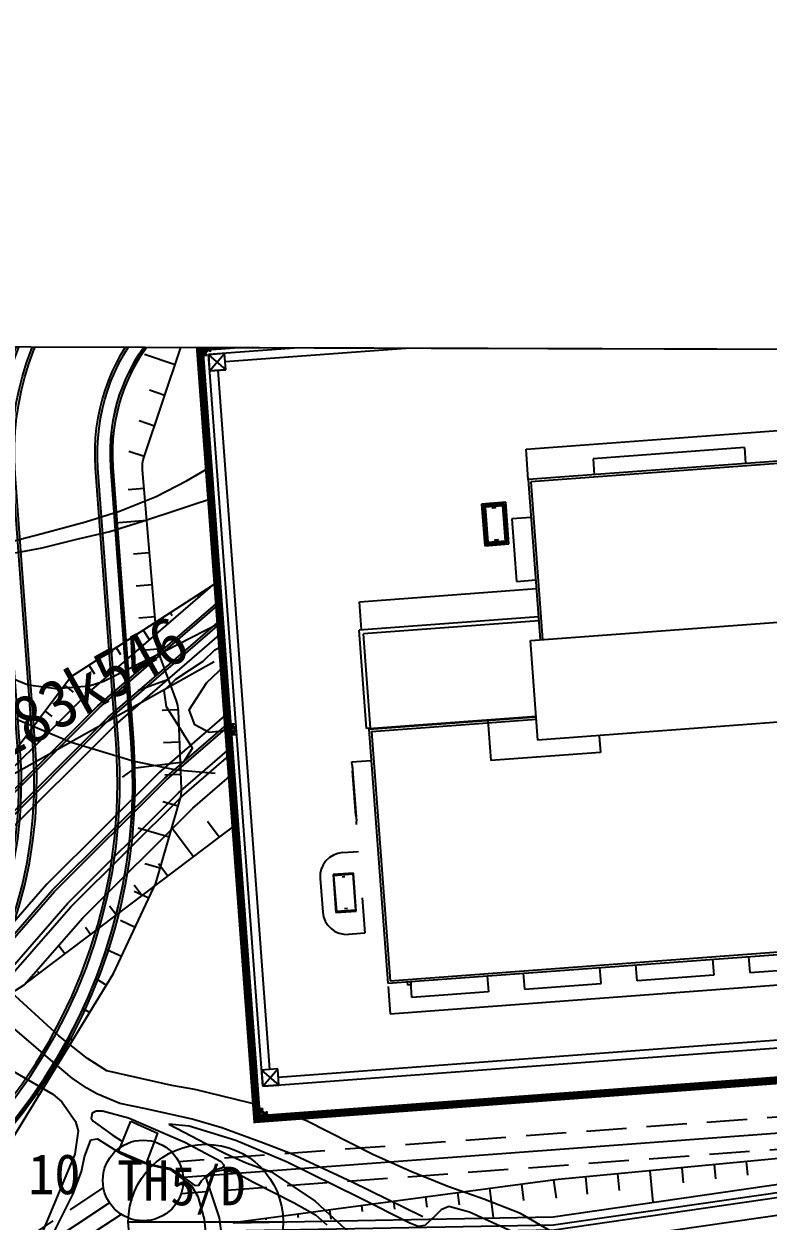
# Model space of a CAD drawing. Header units: millimetres. Extents: x 5990 to 6786, y 1103 to 1809.
# Drawn here: x 6393.6 to 6439.8, y 1502.8 to 1577 of the extents above; entities that cross this region are included whole.
import ezdxf
from ezdxf.enums import TextEntityAlignment as Align
from ezdxf.xclip import XClip

# ---------------------------------------------------------------- set-up
doc = ezdxf.new("R2010")
doc.units = ezdxf.units.MM
doc.header["$LTSCALE"] = 10
doc.header["$MEASUREMENT"] = 0
doc.header["$XCLIPFRAME"] = 2
doc.set_wipeout_variables(frame=1)
doc.linetypes.add('HIDDEN', pattern=[0.375, 0.25, -0.125])
doc.linetypes.add('PHANTOM', pattern=[2.5, 1.25, -0.25, 0.25, -0.25, 0.25, -0.25])
for name, color, linetype in [('TN-CABL', 4, 'Continuous'), ('TT-MANH', 4, 'Continuous'), ('TT-TEXT', 3, 'Continuous'), ('TZ-BASE', 253, 'Continuous'), ('TZ-CABL', 4, 'Continuous')]:
    doc.layers.add(name, color=color, linetype=linetype)
doc.layers.add('TX-PAPR', color=2, linetype='Continuous', plot=False)
doc.styles.add('GR', font='GulimChe.ttf')
doc.styles.add('PipeTools', font='GulimChe.ttf', dxfattribs={"height": 1250})
doc.styles.get("Standard").update_dxf_attribs({"font": 'GulimChe.ttf'})
doc.styles.add('SYMBTEXT', font='GulimChe.ttf')
doc.linetypes.add('ZIGZAG', pattern='A,0.0001,-0.2,[131,ltypeshp.shx,S=0.2,R=0,X=-0.2,Y=0],-0.4,[131,ltypeshp.shx,S=0.2,R=180,X=0.2,Y=0],-0.2', length=0.8001)

# ---------------------------------------------------------------- blocks, each defined once
blk = doc.blocks.new('JD-FJ67DH')
at = {"layer": 'TZ-BASE'}
for p, q in [((535.091, 73.854), (536.098, 72.947)), ((516.444, 72.411, -1225.596), (514.549, 73.051, -1225.596)), ((544.339, 72.904), (544.26, 73.078)), ((533.753, 72.367), (534.593, 71.611)), ((515.804, 70.516, -1225.596), (514.856, 70.836, -1225.596)), ((532.416, 70.88), (533.088, 70.275)), ((531.078, 69.393), (532.086, 68.486)), ((515.164, 68.621, -1225.596), (514.216, 68.941, -1225.596)), ((529.741, 67.906), (530.077, 67.604)), ((514.524, 66.727, -1225.596), (513.576, 67.047, -1225.596)), ((551.166, 63.418), (550.025, 67.195)), ((528.403, 66.419), (528.571, 66.268)), ((553.081, 63.997), (552.471, 66.014)), ((514.522, 64.754, -1225.596), (513.525, 64.67, -1225.596)), ((549.38, 62.531), (548.468, 64.231)), ((547.617, 61.586), (546.709, 63.281)), ((514.691, 62.762, -1225.596), (512.698, 62.593, -1225.596)), ((542.329, 58.751), (540.535, 62.098)), ((545.854, 60.641), (544.949, 62.331)), ((544.091, 59.696), (543.189, 61.38)), ((514.86, 60.769, -1225.596), (513.863, 60.684, -1225.596)), ((540.566, 57.807), (539.706, 59.411)), ((515.029, 58.776, -1225.596), (514.033, 58.691, -1225.596)), ((517.825, 58.135), (517.869, 58.067)), ((538.803, 56.862), (537.98, 58.398)), ((537.04, 55.917), (536.254, 57.385)), ((515.198, 56.783, -1225.596), (514.202, 56.699, -1225.596)), ((516.144, 57.052), (516.264, 56.866)), ((514.463, 55.968), (514.855, 55.359)), ((533.588, 53.912), (531.741, 56.38)), ((535.278, 54.972), (534.528, 56.372)), ((512.782, 54.885), (513.054, 54.462)), ((515.367, 54.79, -1225.596), (514.371, 54.706, -1225.596)), ((511.101, 53.801), (511.449, 53.26)), ((531.987, 52.714), (531.062, 53.949)), ((516.034, 52.909, -1225.596), (514.159, 52.215, -1225.596)), ((530.386, 51.515), (529.46, 52.752)), ((509.577, 52.548), (510.128, 52.131)), ((528.785, 50.317), (527.858, 51.554)), ((508.37, 50.954), (508.809, 50.621)), ((516.642, 51.016, -1225.596), (515.643, 50.976, -1225.596)), ((525.583, 47.919), (523.785, 50.321)), ((527.184, 49.118), (526.256, 50.357)), ((507.162, 49.359), (507.819, 48.862)), ((516.721, 49.017, -1225.596), (515.722, 48.977, -1225.596)), ((523.982, 46.721), (523.125, 47.866)), ((516.801, 47.019, -1225.596), (515.801, 46.979, -1225.596)), ((522.381, 45.522), (521.566, 46.611)), ((516.635, 45.05, -1225.596), (515.675, 45.328, -1225.596)), ((520.78, 44.324), (520.006, 45.356)), ((519.179, 43.125), (518.444, 44.099)), ((516.079, 43.129, -1225.596), (514.158, 43.686, -1225.596)), ((517.582, 41.921), (516.27, 43.66)), ((515.522, 41.208, -1225.596), (514.562, 41.486, -1225.596)), ((515.985, 40.716), (515.413, 41.476)), ((514.388, 39.512), (513.899, 40.161)), ((514.814, 39.344, -1225.596), (513.909, 39.77, -1225.596)), ((512.792, 38.308), (512.386, 38.846)), ((513.963, 37.534, -1225.596), (513.058, 37.96, -1225.596)), ((511.195, 37.103), (510.878, 37.524)), ((509.598, 35.899), (509.217, 36.405)), ((513.112, 35.724, -1225.596), (512.207, 36.15, -1225.596)), ((508.001, 34.695), (507.937, 34.78)), ((512.179, 33.958, -1225.596), (511.525, 34.359, -1225.596)), ((511.136, 32.252, -1225.596), (510.74, 32.494, -1225.596)), ((510.092, 30.546, -1225.596), (509.854, 30.692, -1225.596)), ((509.048, 28.84, -1225.596), (508.869, 28.95, -1225.596)), ((508.004, 27.134, -1225.596), (507.784, 27.269, -1225.596))]:
    blk.add_line(p, q, dxfattribs=at)
for points, elevation in [([(524.967, 57.695), (527.735, 59.776), (536.84, 64.738), (540.874, 66.736), (553.426, 72.104), (595.603, 88.358), (610.047, 93.545), (612.659, 94.365), (617.272, 95.304), (624.444, 96.502), (638.21, 98.385), (644.024, 99.02), (647.905, 99.179), (651.212, 99.205), (655.6, 99.258), (657.81, 99.34), (666.551, 99.907), (685.102, 101.401), (691.948, 101.843), (698.196, 101.945), (704.743, 101.796), (708.419, 101.564)], 59), ([(520.692, 55.682), (522.724, 57.401)], 58), ([(525.82, 37.883), (525.132, 38.647), (524.256, 40.459), (523.435, 43.411), (522.846, 46.427), (522.974, 48.431), (522.384, 49.247), (521.509, 49.759), (521.35, 51.773), (521.535, 52.783), (522.498, 54.551), (524.225, 57.006), (524.967, 57.695)], 59), ([(513.179, 46.843), (513.982, 47.438), (516.987, 47.794), (517.516, 48.654), (515.902, 51.221), (515.768, 52.216), (516.493, 52.92), (518.182, 54.037), (518.903, 54.75), (520.692, 55.682)], 58), ([(525.82, 37.883), (529.123, 35.557), (534.842, 31.965), (536.663, 31.182)], 59)]:
    blk.add_lwpolyline(points, dxfattribs=dict(at, elevation=elevation))
at = {"layer": 'TZ-BASE', "const_width": 0.18, "elevation": 60}
for points in [[(530.999, 59.728), (533.807, 61.817), (535.259, 63.148), (537.283, 64.43), (539.099, 65.313), (542.682, 66.748), (559.787, 73.769), (562.231, 74.762), (586.519, 84.028), (591.824, 85.928), (598.216, 87.87), (604.732, 89.595), (615.122, 91.879), (621.703, 93.203), (630.907, 94.691), (645.306, 96.705), (658.75, 98.365), (684.844, 101.112), (689.352, 101.478), (695.056, 101.643), (701.296, 101.607), (706.994, 101.341), (708.39, 101.217)], [(534.421, 41.368), (531.955, 43.199), (531.44, 44.067), (530.6, 47.011), (528.584, 50.515), (527.852, 52.398), (527.741, 53.414), (530.329, 58.971), (530.999, 59.728)]]:
    blk.add_lwpolyline(points, dxfattribs=at)
at = {"layer": 'TZ-BASE'}
for points in [[(540.747, 70.822), (545.467, 74.165), (554.786, 79.853), (563.553, 84.397), (573.589, 87.142), (583.751, 89.334), (583.751, 89.334), (604.281, 95.501), (624.571, 96.238), (644.574, 95.109), (649.323, 88.649)], [(527.048, 64.918), (543.762, 76.756), (553.263, 82.555), (562.418, 87.301), (572.853, 90.154), (582.977, 92.338), (583.089, 92.372)], [(527.066, 64.932), (541.803, 81.315), (561.864, 89.5), (583.206, 92.388)], [(542.518, 72.076), (555.035, 77.766), (564.576, 81.306), (574.345, 84.156), (584.293, 86.302), (594.368, 87.732), (604.495, 88.437), (608.867, 88.518), (614.595, 88.537), (624.595, 88.569), (634.595, 88.601), (644.595, 88.634), (654.595, 88.666), (664.595, 88.698), (674.595, 88.729), (684.595, 88.762), (694.595, 88.794), (704.595, 88.826), (707.352, 88.835)], [(624.62, 81.019), (624.62, 81.019), (604.891, 79.449), (586.782, 72.365), (568.738, 68.728), (550.869, 63.329), (550.869, 63.329), (534.314, 54.456), (519.201, 43.142), (507.195, 34.087)], [(503.539, 44.576), (503.663, 44.718), (510.973, 52.007), (518.789, 58.756)], [(503.539, 44.576), (509.979, 53.078), (518.789, 58.756)], [(465.528, 13.931), (479.922, 14.058), (499.966, 14.133), (507.847, 14.113), (514.141, 18.618), (539.908, 19.091), (559.775, 21.967), (565.585, 23.418), (579.168, 26.81), (580.093, 27.041), (611.534, 30.727)], [(465.533, 13.631), (479.923, 13.758), (499.967, 13.833), (507.943, 13.813), (514.239, 18.32), (539.931, 18.792), (559.833, 21.672), (565.657, 23.127), (579.24, 26.519), (580.147, 26.745), (611.568, 30.429)], [(611.697, 29.336), (580.345, 25.661), (579.507, 25.452), (565.924, 22.06), (560.045, 20.592), (540.016, 17.692), (514.602, 17.227), (509.826, 13.808), (520.019, 13.782), (520.306, 13.779), (540.069, 13.584), (549.526, 13.432), (550.126, 13.42), (551.66, 13.689), (560.157, 13.514), (580.213, 12.963), (599.828, 12.246)], [(551.841, 23.013), (551.92, 22.18)], [(545.868, 22.451), (546.053, 20.486)], [(547.859, 22.638), (547.947, 21.706)], [(549.85, 22.826), (549.933, 21.943)], [(537.912, 21.621), (538.04, 20.598)], [(539.896, 21.873), (540.057, 20.758)], [(541.885, 22.076), (541.987, 20.994)], [(543.876, 22.263), (543.974, 21.231)], [(531.966, 20.814), (532.043, 20.195)], [(533.948, 21.079), (534.042, 20.329)], [(535.927, 21.373), (536.155, 19.553)], [(528.001, 20.286), (528.046, 19.926)], [(529.983, 20.55), (530.045, 20.06)], [(522.05, 19.523), (522.064, 19.409)], [(524.034, 19.771), (524.063, 19.543)], [(526.018, 20.022), (526.09, 19.45)]]:
    blk.add_lwpolyline(points, dxfattribs=at)
at = {"layer": 'TZ-BASE', "ltscale": 0.6}
for points in [[(527.626, 64.102), (544.312, 75.92), (553.754, 81.684), (562.784, 86.364), (573.09, 89.183), (583.227, 91.369)], [(527.712, 63.979), (544.394, 75.794), (553.828, 81.553), (562.839, 86.223), (573.126, 89.037), (583.264, 91.224)], [(528.175, 63.326), (544.834, 75.126), (554.221, 80.855), (563.132, 85.474), (573.316, 88.259), (583.464, 90.449)], [(505.266, 35.754), (508.851, 39.865), (515.806, 46.799), (523.238, 53.217), (531.108, 59.09), (539.377, 64.385), (548.002, 69.077), (556.941, 73.14), (566.147, 76.556), (575.574, 79.306), (585.172, 81.377), (594.894, 82.757), (604.715, 83.441)]]:
    blk.add_lwpolyline(points, dxfattribs=at)
for points in [[(480.06, 21.244, 0.134728), (496.218, 32.772), (498.526, 35.607), (498.862, 36.018), (505.198, 43.283), (512.403, 50.466), (520.105, 57.118), (528.261, 63.204), (544.917, 75.001), (554.294, 80.725), (563.187, 85.334), (573.351, 88.114), (583.501, 90.303)], [(446.325, 18.209), (459.838, 18.381), (467.471, 18.448, 0.22328), (496.606, 32.456), (498.914, 35.291), (499.244, 35.696), (505.563, 42.941), (512.743, 50.1), (520.418, 56.728), (528.546, 62.793), (537.086, 68.261), (545.993, 73.107), (555.225, 77.303), (564.733, 80.831), (574.468, 83.671), (584.381, 85.809), (594.42, 87.235), (604.517, 87.938)], [(481.52, 16.295, 0.136727), (500.212, 29.52), (502.52, 32.355), (502.799, 32.698), (505.379, 35.655), (508.961, 39.763), (515.908, 46.689), (523.332, 53.1), (531.194, 58.966), (539.454, 64.255), (548.069, 68.942), (556.998, 73.001), (566.195, 76.413), (575.611, 79.161), (585.199, 81.229), (594.909, 82.608), (604.722, 83.291)], [(481.781, 15.539, 0.136781), (500.832, 29.015), (503.141, 31.85), (503.411, 32.182), (504.996, 33.999), (506.208, 34.932), (509.765, 39.011), (516.657, 45.882), (524.021, 52.242), (531.82, 58.061), (540.014, 63.308), (548.56, 67.957), (557.418, 71.984), (566.54, 75.369), (575.882, 78.094), (585.392, 80.145), (595.025, 81.513), (604.77, 82.191)], [(482.065, 15.482, 0.13533), (500.949, 28.92), (503.257, 31.756), (503.526, 32.085), (505.109, 33.9), (506.434, 34.735), (509.984, 38.806), (516.861, 45.662), (524.209, 52.008), (531.991, 57.814), (540.166, 63.049), (548.694, 67.689), (557.532, 71.706), (566.635, 75.084), (575.955, 77.803), (585.445, 79.85), (595.057, 81.214), (604.783, 81.892)], [(479.515, 22.057, 0.136342), (495.481, 33.371), (497.79, 36.207), (498.135, 36.631), (504.503, 43.932), (511.756, 51.163), (519.509, 57.859), (527.72, 63.986)], [(479.701, 22.284, 0.134579), (495.365, 33.466), (497.673, 36.301), (498.021, 36.727), (504.394, 44.035), (511.654, 51.273), (519.415, 57.976), (527.635, 64.109)], [(479.776, 21.3, 0.136412), (496.102, 32.866), (498.41, 35.701), (498.747, 36.115), (505.088, 43.385), (512.301, 50.576), (520.011, 57.235), (528.176, 63.327)]]:
    blk.add_lwpolyline(points, format="xyb", dxfattribs=at)
at = {"layer": 'TZ-BASE'}
for points in [[(604.693, 83.94), (594.841, 83.254), (585.084, 81.869), (575.451, 79.791), (565.99, 77.031), (556.751, 73.602), (547.779, 69.524), (539.123, 64.815), (530.823, 59.501), (522.924, 53.607), (515.466, 47.166), (508.486, 40.207), (502.302, 33.117), (502.016, 32.766), (499.708, 29.93, -0.22328), (467.507, 14.449), (459.881, 14.381), (446.359, 14.209)], [(481.017, 14.062, 0.143736), (501.724, 28.289), (504.032, 31.124), (504.29, 31.441), (505.766, 33.132), (507.091, 33.967), (510.715, 38.122), (517.542, 44.929), (524.836, 51.228), (532.56, 56.991), (540.676, 62.188), (549.141, 66.793), (557.914, 70.781), (566.949, 74.134), (576.201, 76.833), (585.621, 78.865), (595.162, 80.219), (604.827, 80.892)], [(446.311, 20.862), (467.448, 21.048, 0.22328), (494.59, 34.097), (496.898, 36.933), (497.256, 37.372), (503.663, 44.718), (510.973, 52.007), (518.789, 58.756), (527.066, 64.932), (527.088, 64.946)]]:
    blk.add_lwpolyline(points, format="xyb", dxfattribs=at)
at = {"layer": 'TZ-BASE', "elevation": 58.618, "flags": 128}
blk.add_lwpolyline([(530.3, 67.578), (533.357, 69.158), (532.446, 70.915), (529.242, 69.326), (530.3, 67.578)], dxfattribs=at)
at = {"layer": 'TZ-BASE'}
blk.add_lwpolyline([(619.61, 32.177), (601.031, 30.67), (580.741, 29.439), (560.385, 23.818), (540.193, 21.916), (539.696, 21.844), (520.054, 19.227), (539.87, 19.591), (559.678, 22.458), (565.464, 23.903), (579.047, 27.295), (580.003, 27.534), (611.475, 31.224), (613.231, 31.429), (619.61, 32.177)], close=True, dxfattribs=at)
for points in [[(402.366, 65.303, 50.093), (416.273, 69.82, 50.797), (426.415, 72.697, 50.789), (438.878, 76.082, 51.029), (453.272, 79.719, 51.145), (463.92, 82.286, 51.145), (477.193, 85.206, 51.308), (487.567, 87.413, 51.455), (500.808, 89.99, 51.896), (513.403, 92.058, 51.896), (525.887, 94.021, 51.788), (536.832, 96.071, 51.842), (547.22, 97.694, 51.919), (564.136, 99.591, 52.159), (578.661, 101.26, 52.067), (598.725, 102.947, 52.175), (612.866, 103.937, 52.43)], [(528.159, 87.801, 57.322), (526.992, 88.034, 57.253), (525.405, 88.231, 57.106), (524.174, 88.272, 56.966), (522.686, 88.326, 56.858), (519.97, 87.952, 56.664), (518.361, 87.603, 56.572), (516.957, 87.367, 56.277), (515.494, 87.111, 56.092), (513.097, 86.726, 55.828), (512.139, 86.598, 55.805), (511.099, 86.494, 55.658), (509.071, 85.962, 55.465), (507.035, 85.131, 55.403)], [(553.767, 80.025, 57.26), (552.72, 79.564, 57.234), (551.66, 79.097, 57.184), (550.616, 78.597, 57.121), (549.572, 78.096, 57.058), (548.541, 77.628, 57.008), (547.528, 77.182, 56.97), (546.582, 76.739, 56.958), (545.438, 76.152, 56.933), (544.625, 75.753, 56.933), (543.801, 75.377, 56.933), (543.23, 75.112, 56.933), (542.337, 74.705, 56.933), (541.432, 74.293, 56.933), (540.586, 73.906, 56.933), (539.918, 73.612, 56.933), (539.249, 73.29, 56.933), (539.249, 73.29, 56.933), (537.876, 72.631, 56.92), (536.994, 72.229, 56.907), (536.165, 71.865, 56.882), (535.417, 71.535, 56.857), (534.761, 71.246, 56.845), (534.15, 70.978, 56.832), (533.545, 70.697, 56.819), (532.923, 70.424, 56.819), (532.721, 70.321, 56.819), (531.886, 69.94, 56.782), (531.24, 69.628, 56.731), (530.622, 69.314, 56.668), (530.413, 69.195, 56.656), (529.604, 68.784, 56.606), (529.067, 68.506, 56.58), (528.703, 68.333, 56.568), (528.172, 68.071, 56.568), (527.658, 67.804, 56.568), (527.219, 67.583, 56.568), (527.086, 67.511, 56.568), (526.641, 67.273, 56.568), (526.421, 67.149, 56.568), (526.259, 67.078, 56.568), (526.259, 67.078, 56.58), (526.259, 67.078, 56.58), (526.254, 67.09, 56.58), (526.259, 67.078, 56.58), (526.225, 67.063, 56.58), (525.96, 66.946, 56.58), (525.735, 66.833, 56.58), (525.546, 66.668, 56.58), (525.53, 66.207, 56.593), (525.712, 65.793, 56.631), (525.978, 65.25, 56.706), (526.308, 64.626, 56.769), (526.678, 64.005, 56.794), (526.678, 64.005, 56.794), (527.131, 63.256, 56.794), (527.312, 62.937, 56.794), (527.405, 62.758, 56.794), (527.55, 62.616, 56.794), (527.772, 62.549, 56.794), (528.178, 62.562, 56.807), (528.775, 62.674, 56.819), (529.499, 62.965, 56.832), (530.372, 63.418, 56.87), (531.355, 63.933, 56.92), (533.281, 64.96, 57.046), (534.176, 65.423, 57.134), (535.061, 65.881, 57.209), (535.98, 66.354, 57.272), (536.983, 66.823, 57.323), (538.043, 67.317, 57.36), (539.155, 67.82, 57.36), (540.313, 68.344, 57.36), (541.482, 68.872, 57.373), (542.612, 69.397, 57.385), (543.674, 69.919, 57.411), (544.69, 70.421, 57.448), (545.666, 70.92, 57.474), (546.672, 71.445, 57.486), (547.729, 71.979, 57.474), (548.772, 72.452, 57.474), (549.416, 72.736, 57.461), (550.36, 73.151, 57.423), (550.648, 73.278, 57.385), (550.66, 73.283, 57.373), (550.671, 73.288, 57.373), (550.671, 73.288, 57.373), (550.959, 73.415, 57.373), (551.42, 73.617, 57.385), (552.111, 73.922, 57.398), (552.981, 74.318, 57.436), (553.982, 74.759, 57.486)], [(506.471, 61.496, 56.2), (508.517, 62.051, 56.394), (510.88, 62.683, 56.556), (512.997, 63.349, 56.719), (515.266, 64.262, 56.835), (517.147, 65.231, 57.137), (518.921, 66.256, 57.346), (522.713, 68.119, 58.05), (524.877, 69.214, 58.383), (527.135, 70.329, 58.84), (529.577, 71.6, 59.211), (533.126, 73.234, 60.101), (534.929, 74.234, 60.442), (536.123, 75.169, 60.721), (536.584, 75.576, 60.837), (537.945, 76.514, 60.991), (541.937, 78.334, 61.007), (544.032, 79.433, 61.007), (545.325, 80.167, 60.984), (546.121, 80.651, 60.945), (544.919, 81.578, 60.937), (543.937, 82.06, 60.597), (542.694, 82.572, 60.287), (541.966, 82.581, 60.272), (540.027, 82.537, 60.202), (538.109, 82.689, 59.97), (536.487, 82.979, 59.621), (535.973, 82.102, 59.699), (534.591, 80.295, 59.745), (533.106, 78.961, 59.761), (532.734, 78.763, 59.761), (532.309, 78.638, 59.753), (531.743, 78.554, 59.737), (528.295, 78.386, 59.49), (524.385, 78.234, 59.08), (521.706, 78.059, 59.08), (518.877, 77.841, 58.979), (516.376, 77.983, 58.282), (515.414, 78.145, 58.127), (514.228, 77.789, 58.112), (511.969, 76.918, 57.849), (509.057, 75.713, 57.384), (507.067, 75.019, 57.384)], [(502.826, 52.035, 57.013), (509.992, 49.028, 58.081), (513.908, 47.843, 58.963), (516.504, 47.303, 59.234), (518.934, 47.096, 59.258)], [(525.125, 65.397, 56.579), (527.244, 61.967, 56.649), (526.204, 61.086, 56.664), (524.16, 59.559, 56.703), (522.265, 58.207, 56.695), (519.985, 56.799, 56.688), (515.819, 54.655, 56.672), (514.253, 53.903, 56.556), (512.021, 52.787, 56.548), (511.106, 52.495, 56.541), (509.065, 52.329, 56.494), (507.33, 52.549, 56.417), (505.453, 53.323, 56.301)], [(506.554, 60.754, 55.914), (508.194, 61.075, 56.022), (510.346, 61.613, 56.022), (512.402, 62.092, 56.115), (514.372, 62.71, 56.293), (519.329, 64.345, 56.394), (522.361, 65.226, 56.417), (523.302, 65.582, 56.603), (524.702, 66.102, 56.626), (525.125, 65.397, 56.579)], [(541.4, 61.732, 61.08), (541.828, 60.838, 61.08), (542.447, 60.056, 61.08), (543.438, 60.253, 61.08), (544.318, 60.74, 61.08), (544.803, 61.604, 61.08), (543.886, 64.472, 61.08), (542.893, 64.437, 61.08), (541.035, 63.671, 61.08), (541.4, 61.732, 61.08)], [(526.082, 57.283, 59.15), (528.937, 58.205, 59.48), (532.591, 59.938, 59.93), (534.297, 60.965, 60.36), (535.273, 61.275, 60.36), (536.068, 60.773, 60.74), (536.362, 59.811, 60.72), (536.049, 58.846, 60.71), (534.451, 57.691, 60.35), (531.695, 56.453, 60.03), (528.311, 54.075, 59.94), (526.813, 52.755, 59.51), (523.341, 50.795, 58.96), (520.469, 49.834, 58.57), (518.558, 49.61, 58.04), (517.672, 50.096, 57.99), (517.324, 51.034, 58.01), (518.416, 52.726, 58.07), (519.873, 54.115, 58.18), (520.696, 54.687, 58.19), (526.082, 57.283, 59.15)], [(524.911, 47.918, 59.03), (527.683, 48.806, 59.67), (528.68, 48.962, 59.68), (529.495, 48.36, 59.77), (531.252, 45.918, 59.77), (532.743, 44.579, 59.75), (533.78, 40.645, 59.46), (533.425, 39.836, 58.98), (532.635, 39.235, 58.76), (531.476, 37.548, 58.76), (530.708, 36.869, 58.75), (529.708, 36.722, 58.7), (526.94, 37.95, 58.7), (525.201, 39.001, 58.67), (523.193, 41.24, 58.47), (521.792, 45.033, 58.55), (521.857, 46.046, 58.57), (524.911, 47.918, 59.03)], [(531.809, 19.583, 55.589), (529.573, 20.693, 55.581), (527.409, 21.739, 55.503), (523.605, 23.512, 55.294), (521.919, 24.156, 55.225), (519.333, 25.102, 55.054), (517.501, 25.653, 55.023), (514.631, 26.291, 54.776), (513.019, 26.627, 54.667), (511.582, 27.219, 54.598), (510.968, 27.574, 54.598), (510.064, 28.179, 54.574), (509.144, 28.948, 54.505), (506.515, 31.237, 54.505), (504.794, 32.836, 54.505), (502.143, 35.149, 54.636), (499.896, 37.207, 54.629), (498.7, 38.149, 54.621), (497.019, 39.111, 54.621), (495.836, 39.449, 54.59), (495.408, 41.077, 54.59)], [(539.988, 18.566, 55.828), (537.856, 19.788, 55.828), (535.583, 20.691, 55.821), (533.346, 21.463, 55.705), (531.064, 22.402, 55.689), (528.706, 23.451, 55.619), (524.584, 25.549, 55.395), (522.746, 26.245, 55.31), (517.656, 27.494, 54.497), (516.246, 27.733, 54.513), (512.201, 28.637, 54.427), (511.013, 29.398, 54.358), (509.237, 30.807, 54.156), (506.073, 33.7, 54.11)], [(505.621, 29.084, 53.653), (508.856, 27.194, 53.653), (509.431, 26.713, 53.653), (510.275, 25.507, 53.653), (510.424, 24.918, 53.653), (510.218, 23.468, 53.653), (508.008, 18.166, 53.653), (506.419, 14.888, 53.653)], [(514.65, 22.918, 54.466), (515.41, 22.728, 54.466), (516.114, 22.609, 54.466), (516.611, 22.298, 54.466), (517.673, 21.542, 54.466), (517.917, 21.555, 54.52), (518.087, 21.822, 54.52), (518.294, 22.028, 54.52), (518.831, 22.478, 54.52), (519.374, 22.645, 54.66), (519.474, 22.793, 54.66), (519.303, 23.01, 54.66), (517.054, 24.206, 54.66), (513.562, 25.701, 54.373), (511.943, 26.149, 54.226), (511.552, 26.15, 54.203), (511.304, 26.02, 54.187), (511.244, 25.687, 54.187), (511.367, 25.526, 54.187), (511.661, 25.311, 54.187), (512.545, 24.679, 54.195), (513.185, 24.256, 54.195)], [(513.689, 25.529, 56.664), (515.352, 24.778, 56.695), (514.65, 22.918, 56.572), (512.938, 23.632, 56.533), (513.689, 25.529, 56.664)], [(516.061, 25.327, 54.69), (518.343, 24.145, 54.714), (519.562, 23.523, 54.776), (520.852, 22.949, 54.869), (522.391, 22.383, 54.9), (525.096, 20.59, 55), (526.017, 19.738, 55.031), (527.184, 18.669, 55.109), (528.276, 18.308, 55.116), (530.352, 17.334, 55.147), (533.462, 14.854, 55.147), (535.455, 13.134, 55.147), (536.369, 11.766, 55.341), (536.843, 10.689, 55.387), (537.051, 10.645, 55.387), (537.212, 10.893, 55.387), (538.65, 13.019, 55.395), (539.53, 14.535, 55.395), (540.643, 14.575, 55.72), (542.599, 13.695, 55.736), (544.482, 12.3, 55.821), (546.008, 10.752, 55.883)], [(551.848, 8.214, 56.084), (552.714, 9.167, 56.185), (552.684, 9.455, 56.185), (552.407, 9.853, 56.185), (547.223, 13.334, 56.185), (541.906, 16.47, 56.045), (538.041, 18.356, 55.774), (534.7, 19.883, 55.635), (533.405, 20.239, 55.349), (532.941, 20.021, 55.349), (532.585, 19.68, 55.349), (531.933, 19.057, 55.24), (531.519, 18.985, 55.209), (530.993, 19.197, 55.209), (527.834, 20.791, 55.124), (523.396, 22.99, 54.791), (520.208, 24.316, 54.791), (517.311, 25.222, 54.776), (516.061, 25.327, 54.776)], [(511.214, 24.366, 54.025), (511.631, 24.425, 54.025), (513.036, 23.541, 54.025), (514.011, 23.086, 54.04), (515.062, 22.765, 54.056), (516.137, 22.534, 54.064), (517.449, 21.508, 54.149), (517.85, 20.85, 54.149), (518.251, 19.444, 54.141), (518.477, 17.184, 54.079), (518.315, 14.24, 54.071), (518.059, 12.773, 54.071), (516.797, 9.326, 54.025), (515.913, 7.772, 54.025), (513.752, 4.615, 53.971), (512.783, 3.148, 53.971), (511.831, 1.897, 53.978), (510.679, 0.684, 53.978), (509.083, -0.205, 53.978), (508.285, -0.336, 53.978), (507.36, -0.354, 53.978), (505.299, 0.056, 53.971)], [(506.488, 13.668, 54.133), (507.202, 15.148, 54.133), (507.907, 16.614, 54.133), (508.758, 18.293, 54.133), (510.106, 20.976, 54.133), (510.644, 22.397, 54.133), (510.833, 23.304, 54.133), (511.214, 24.366, 54.025)], [(518.363, 22.011, 54.458), (518.813, 22.388, 54.458), (519.416, 22.509, 54.458), (520.294, 22.29, 54.466), (521.271, 21.769, 54.505), (523.817, 20.464, 54.513), (525.146, 19.716, 54.513), (525.846, 19.101, 54.513)], [(519.498, 17.157, 54.536), (519.197, 19.537, 54.544), (518.363, 22.011, 54.458)]]:
    blk.add_polyline3d(points, dxfattribs=at)
blk.add_arc((522.628, 68.008, -1225.574), 19.808, 110.97072, 185.4753, dxfattribs=at)
at = {"layer": 'TZ-BASE', "color": 8, "style": 'PipeTools', "flags": 1}
for tag, rotation, oblique, width, p in [('지반고', 335.76083, 359.99992, 0.999999, (680.024, 49.703, -1173.645)), ('비고', 335.76082, 0.00016, 1.000003, (680.024, 49.703, -1173.645)), ('지반고', 335.76082, 0.00016, 1.000003, (671.813, 31.466, -1173.645)), ('비고', 335.76082, 359.99991, 0.999999, (671.813, 31.466, -1173.645)), ('지반고', 232.0335, 359.99993, 1.000001, (648.284, 25.182, -1173.645)), ('비고', 232.0335, 359.99993, 1.000001, (648.284, 25.182, -1173.645)), ('지반고', 232.03349, 0.00007, 1.000003, (656.655, 18.65, -1173.645)), ('비고', 232.0335, 0.00009, 0.999996, (656.655, 18.65, -1173.645)), ('지반고', 335.76082, 0.00016, 1.000003, (663.602, 13.229, -1173.645)), ('비고', 335.76082, 359.99991, 0.999999, (663.602, 13.229, -1173.645)), ('지반고', 335.76082, 0.00016, 1.000003, (655.391, -5.008, -1173.645)), ('비고', 335.76082, 359.99991, 0.999999, (655.391, -5.008, -1173.645)), ('지반고', 335.76082, 359.99991, 0.999999, (647.181, -23.245, -1173.645)), ('비고', 335.76082, 359.99991, 0.999999, (647.181, -23.245, -1173.645))]:
    blk.add_attdef(tag, text='', height=0.00001, rotation=rotation, dxfattribs=dict(at, oblique=oblique, width=width)).set_placement(p, align=Align.MIDDLE_CENTER)
blk.add_wipeout([(521.533, 25.655), (636.414, 34.173), (632.859, 82.014), (517.978, 73.497)]).translate(0, 0, -1.705).dxf.layer = 'TZ-BASE'
at = {"layer": 'TZ-BASE', "extrusion": (-0.000903428, 0.024082, 0.99971)}
for p, q in [((632.196, 81.496, -2.941), (518.51, 73.049, -2.84)), ((521.882, 27.687, -1.745), (518.51, 73.049, -2.841)), ((521.882, 27.687, -1.746), (616.122, 34.69, -1.828))]:
    blk.add_line(p, q, dxfattribs=at)
at = {"layer": 'TZ-BASE', "extrusion": (-0.001809, 0.024344, 0.999702)}
for p, q in [((518.101, 73.402, -2.871), (517.853, 73.616, -2.876)), ((517.87, 73.385, -2.871), (518.084, 73.633, -2.876)), ((521.533, 25.655, -1.702), (517.977, 73.509, -2.874)), ((519.098, 73.476, -2.878), (518.85, 73.69, -2.883)), ((518.867, 73.459, -2.878), (519.08, 73.707, -2.883)), ((518.251, 71.306, -2.939), (518.003, 71.519, -2.944)), ((518.02, 71.288, -2.939), (518.233, 71.536, -2.944)), ((518.399, 69.312, -2.885), (518.151, 69.525, -2.89)), ((518.168, 69.295, -2.885), (518.382, 69.542, -2.89)), ((518.317, 67.301, -2.831), (518.53, 67.549, -2.836)), ((518.547, 67.318, -2.831), (518.299, 67.532, -2.836)), ((518.696, 65.324, -2.777), (518.448, 65.538, -2.782)), ((518.465, 65.307, -2.777), (518.679, 65.555, -2.782)), ((518.844, 63.33, -2.723), (518.596, 63.544, -2.728)), ((518.613, 63.313, -2.723), (518.827, 63.561, -2.728)), ((518.993, 61.337, -2.669), (518.745, 61.55, -2.675)), ((518.762, 61.32, -2.669), (518.976, 61.567, -2.675)), ((519.141, 59.343, -2.615), (518.893, 59.557, -2.621)), ((518.91, 59.326, -2.615), (519.124, 59.574, -2.621)), ((519.289, 57.349, -2.561), (519.042, 57.563, -2.567)), ((519.059, 57.332, -2.561), (519.272, 57.58, -2.567)), ((519.438, 55.355, -2.507), (519.19, 55.569, -2.513)), ((519.207, 55.338, -2.507), (519.421, 55.586, -2.513)), ((519.586, 53.362, -2.453), (519.338, 53.575, -2.459)), ((519.356, 53.345, -2.453), (519.569, 53.592, -2.459)), ((519.735, 51.368, -2.399), (519.487, 51.581, -2.405)), ((519.504, 51.351, -2.399), (519.718, 51.599, -2.405)), ((519.883, 49.374, -2.345), (519.635, 49.588, -2.351)), ((519.652, 49.357, -2.345), (519.866, 49.605, -2.351)), ((520.032, 47.38, -2.291), (519.784, 47.594, -2.297)), ((519.801, 47.363, -2.291), (520.014, 47.611, -2.297)), ((520.18, 45.387, -2.237), (519.932, 45.6, -2.243)), ((519.949, 45.369, -2.237), (520.163, 45.617, -2.243)), ((520.321, 43.493, -2.185), (520.073, 43.706, -2.191)), ((520.09, 43.475, -2.185), (520.304, 43.723, -2.191)), ((520.469, 41.499, -2.131), (520.222, 41.712, -2.137)), ((520.239, 41.482, -2.131), (520.452, 41.729, -2.137)), ((520.618, 39.505, -2.077), (520.37, 39.719, -2.083)), ((520.387, 39.488, -2.077), (520.601, 39.736, -2.083)), ((520.766, 37.511, -2.023), (520.518, 37.725, -2.029)), ((520.536, 37.494, -2.023), (520.749, 37.742, -2.029)), ((520.915, 35.518, -1.969), (520.667, 35.731, -1.975)), ((520.684, 35.5, -1.969), (520.898, 35.748, -1.975)), ((521.063, 33.524, -1.915), (520.815, 33.737, -1.921)), ((520.832, 33.507, -1.915), (521.046, 33.754, -1.921)), ((521.533, 25.655, -1.702), (629.939, 33.711, -1.702)), ((521.212, 31.53, -1.861), (520.964, 31.744, -1.867)), ((520.981, 31.513, -1.861), (521.194, 31.761, -1.867)), ((521.36, 29.536, -1.807), (521.112, 29.75, -1.813)), ((521.129, 29.519, -1.807), (521.343, 29.767, -1.813)), ((521.508, 27.542, -1.753), (521.26, 27.756, -1.759)), ((521.278, 27.525, -1.753), (521.491, 27.773, -1.759)), ((544.594, 27.253, -1.703), (544.346, 27.467, -1.708)), ((544.363, 27.236, -1.703), (544.576, 27.484, -1.708)), ((546.588, 27.401, -1.704), (546.34, 27.615, -1.709)), ((546.357, 27.384, -1.704), (546.571, 27.632, -1.709)), ((548.583, 27.549, -1.704), (548.335, 27.763, -1.71)), ((548.352, 27.532, -1.704), (548.565, 27.78, -1.71)), ((550.577, 27.698, -1.705), (550.329, 27.911, -1.711)), ((550.346, 27.68, -1.705), (550.56, 27.928, -1.711)), ((552.572, 27.846, -1.706), (552.324, 28.059, -1.712)), ((552.341, 27.829, -1.706), (552.554, 28.076, -1.712)), ((534.621, 26.512, -1.699), (534.373, 26.726, -1.704)), ((534.39, 26.495, -1.699), (534.604, 26.743, -1.704)), ((536.616, 26.66, -1.7), (536.368, 26.874, -1.705)), ((536.385, 26.643, -1.7), (536.598, 26.891, -1.705)), ((538.61, 26.808, -1.7), (538.362, 27.022, -1.706)), ((538.379, 26.791, -1.7), (538.593, 27.039, -1.706)), ((540.605, 26.957, -1.701), (540.357, 27.17, -1.707)), ((540.374, 26.94, -1.701), (540.587, 27.187, -1.707)), ((542.599, 27.105, -1.702), (542.351, 27.318, -1.708)), ((542.368, 27.088, -1.702), (542.582, 27.336, -1.708)), ((524.649, 25.771, -1.695), (524.401, 25.985, -1.701)), ((524.418, 25.754, -1.695), (524.631, 26.002, -1.701)), ((526.643, 25.919, -1.696), (526.395, 26.133, -1.701)), ((526.412, 25.902, -1.696), (526.626, 26.15, -1.701)), ((528.638, 26.068, -1.697), (528.39, 26.281, -1.702)), ((528.407, 26.05, -1.697), (528.62, 26.298, -1.702)), ((530.632, 26.216, -1.697), (530.384, 26.429, -1.703)), ((530.401, 26.199, -1.697), (530.615, 26.446, -1.703)), ((532.627, 26.364, -1.698), (532.379, 26.577, -1.704)), ((532.396, 26.347, -1.698), (532.609, 26.595, -1.704)), ((521.657, 25.549, -1.702), (521.409, 25.762, -1.708)), ((521.426, 25.531, -1.702), (521.64, 25.779, -1.708)), ((523.651, 25.697, -1.695), (523.403, 25.911, -1.701)), ((523.421, 25.68, -1.695), (523.634, 25.928, -1.701))]:
    blk.add_line(p, q, dxfattribs=at)
at = {"layer": 'TZ-BASE', "linetype": 'Continuous', "extrusion": (0.000905823, -0.000262335, 1)}
for p, q in [((519.507, 73.111, -1172.577), (518.51, 73.037, -1172.577)), ((518.51, 73.037, -1172.577), (518.584, 72.04, -1172.577)), ((518.51, 73.037, -1172.577), (519.581, 72.114, -1172.577)), ((518.584, 72.04, -1172.577), (519.507, 73.111, -1172.577)), ((519.581, 72.114, -1172.577), (519.507, 73.111, -1172.577)), ((518.584, 72.04, -1172.577), (519.581, 72.114, -1172.577)), ((519.581, 72.114, -1172.577), (518.584, 72.04, -1172.577)), ((522.803, 28.759, -1172.577), (521.805, 28.685, -1172.577)), ((521.805, 28.685, -1172.577), (521.88, 27.687, -1172.577)), ((521.805, 28.685, -1172.577), (522.877, 27.762, -1172.577)), ((521.88, 27.687, -1172.577), (522.803, 28.759, -1172.577)), ((522.877, 27.762, -1172.577), (522.803, 28.759, -1172.577)), ((521.88, 27.687, -1172.577), (522.877, 27.762, -1172.577)), ((522.877, 27.762, -1172.577), (521.88, 27.687, -1172.577))]:
    blk.add_line(p, q, dxfattribs=at)
at = {"layer": 'TZ-BASE', "extrusion": (-0.005156, 0.081269, 0.996679)}
for p, q in [((611.736, 70.753, -2.718), (538.339, 65.298, -2.653)), ((611.598, 70.592, -2.706), (538.5, 65.16, -2.641)), ((538.198, 67.187, -2.808), (568.614, 69.447, -2.835)), ((538.339, 65.298, -2.653), (538.198, 67.187, -2.808)), ((551.733, 67.293, -2.746), (542.354, 66.596, -2.738)), ((551.733, 67.293, -2.746), (551.807, 66.299, -2.665)), ((542.354, 66.596, -2.738), (542.428, 65.602, -2.657)), ((538.339, 65.298, -2.653), (539.078, 55.359, -1.839)), ((538.5, 65.16, -2.641), (539.228, 55.37, -1.839)), ((536.701, 63.877, -2.546), (535.443, 63.784, -2.545)), ((536.939, 63.895, -2.546), (536.701, 63.877, -2.546)), ((537.131, 61.311, -2.334), (536.939, 63.895, -2.546)), ((535.443, 63.784, -2.545), (535.635, 61.2, -2.333)), ((536.847, 63.788, -2.538), (535.55, 63.692, -2.537)), ((535.55, 63.692, -2.537), (535.728, 61.307, -2.341)), ((536.83, 63.769, -2.536), (535.57, 63.675, -2.535)), ((535.57, 63.675, -2.535), (535.744, 61.326, -2.343)), ((535.623, 63.629, -2.531), (536.784, 63.716, -2.532)), ((535.791, 61.379, -2.347), (535.623, 63.629, -2.531)), ((536.754, 63.682, -2.529), (535.657, 63.6, -2.529)), ((535.657, 63.6, -2.529), (535.82, 61.413, -2.349)), ((536.304, 63.556, -2.522), (536.121, 63.543, -2.521)), ((536.305, 63.54, -2.52), (536.123, 63.526, -2.52)), ((536.917, 61.495, -2.35), (536.754, 63.682, -2.529)), ((536.784, 63.716, -2.532), (536.951, 61.465, -2.348)), ((537.005, 61.419, -2.344), (536.83, 63.769, -2.536)), ((537.024, 61.403, -2.342), (536.847, 63.788, -2.538)), ((538.513, 62.953, -2.461), (537.317, 62.864, -2.46)), ((537.317, 62.864, -2.46), (537.605, 58.987, -2.142)), ((535.635, 61.2, -2.333), (537.131, 61.311, -2.334)), ((535.728, 61.307, -2.341), (537.024, 61.403, -2.342)), ((535.744, 61.326, -2.343), (537.005, 61.419, -2.344)), ((536.951, 61.465, -2.348), (535.791, 61.379, -2.347)), ((535.82, 61.413, -2.349), (536.917, 61.495, -2.35)), ((536.452, 61.569, -2.359), (536.269, 61.555, -2.359)), ((536.453, 61.552, -2.357), (536.27, 61.538, -2.357)), ((538.48, 55.315, -1.838), (610.88, 60.695, -1.902)), ((537.605, 58.987, -2.142), (538.802, 59.076, -2.143)), ((527.872, 57.725, -2.09), (538.842, 58.54, -2.099)), ((528.001, 55.985, -1.947), (527.872, 57.725, -2.09)), ((538.971, 56.8, -1.957), (527.852, 55.974, -1.947)), ((538.989, 56.552, -1.937), (528.119, 55.744, -1.927)), ((528.306, 49.861, -1.446), (527.852, 55.974, -1.947)), ((528.556, 49.88, -1.447), (528.119, 55.744, -1.927)), ((538.938, 49.152, -1.333), (538.48, 55.315, -1.838)), ((611.339, 54.532, -1.398), (538.938, 49.152, -1.333)), ((528.456, 49.872, -1.446), (538.827, 50.643, -1.456)), ((528.46, 49.823, -1.442), (538.831, 50.593, -1.452)), ((528.556, 49.88, -1.447), (528.306, 49.861, -1.446)), ((528.46, 49.823, -1.442), (529.631, 34.069, -0.152)), ((528.62, 49.685, -1.43), (538.842, 50.444, -1.439)), ((528.62, 49.685, -1.43), (529.77, 34.229, -0.164)), ((527.407, 47.796, -1.282), (528.604, 47.885, -1.284)), ((527.422, 47.597, -1.266), (527.407, 47.796, -1.282)), ((527.422, 47.597, -1.266), (527.448, 47.249, -1.238)), ((527.422, 47.597, -1.266), (527.681, 44.118, -0.981)), ((527.655, 44.466, -1.01), (527.448, 47.249, -1.238)), ((527.655, 44.466, -1.01), (527.681, 44.118, -0.981)), ((527.695, 43.919, -0.965), (527.681, 44.118, -0.981)), ((527.499, 40.903, -2.625), (526.238, 40.809, -2.624)), ((526.292, 40.763, -2.624), (527.453, 40.849, -2.625)), ((527.453, 40.849, -2.625), (527.62, 38.599, -2.626)), ((527.673, 38.553, -2.626), (527.499, 40.903, -2.625)), ((525.436, 40.571, -2.623), (525.591, 38.48, -2.624)), ((526.238, 40.809, -2.624), (526.413, 38.459, -2.625)), ((526.459, 38.513, -2.625), (526.292, 40.763, -2.624)), ((526.974, 40.673, -2.625), (526.791, 40.66, -2.625)), ((529.631, 34.069, -0.152), (613.999, 40.338, -0.226)), ((529.77, 34.229, -0.164), (613.838, 40.476, -0.239)), ((529.772, 32.18, 0.003), (626.106, 39.339, -0.082)), ((527.62, 38.599, -2.626), (526.459, 38.513, -2.625)), ((527.121, 38.702, -2.625), (526.938, 38.689, -2.625)), ((526.413, 38.459, -2.625), (527.673, 38.553, -2.626)), ((551.99, 35.73, -0.172), (552.064, 34.736, -0.09)), ((542.849, 34.052, -0.082), (542.775, 35.046, -0.163)), ((545.083, 34.218, -0.084), (545.009, 35.212, -0.165)), ((549.756, 35.564, -0.17), (549.83, 34.57, -0.088)), ((552.064, 34.736, -0.09), (556.811, 35.089, -0.094)), ((530.863, 33.961, -0.136), (530.848, 34.159, -0.153)), ((531.047, 34.174, -0.153), (531.062, 33.975, -0.137)), ((531.121, 33.18, -0.072), (531.047, 34.174, -0.153)), ((535.794, 34.527, -0.157), (535.868, 33.533, -0.076)), ((538.028, 34.693, -0.159), (538.102, 33.699, -0.078)), ((549.83, 34.57, -0.088), (545.083, 34.218, -0.084)), ((529.646, 33.87, -0.135), (529.772, 32.18, 0.003)), ((531.062, 33.975, -0.137), (530.863, 33.961, -0.136)), ((535.868, 33.533, -0.076), (531.121, 33.18, -0.072)), ((538.102, 33.699, -0.078), (542.849, 34.052, -0.082))]:
    blk.add_line(p, q, dxfattribs=at)
at = {"layer": 'TZ-BASE', "extrusion": (0.000905823, -0.000262335, 1)}
for p, q in [((535.838, 50.371, -2.63), (536.023, 47.88, -2.631)), ((542.729, 49.402, -2.637), (542.805, 48.384, -2.637)), ((542.805, 48.384, -2.637), (536.023, 47.88, -2.631)), ((526.821, 42.173, -2.624), (527.818, 42.248, -2.625)), ((528.032, 39.364, -2.626), (528.195, 37.175, -2.627)), ((528.195, 37.175, -2.627), (527.198, 37.101, -2.626))]:
    blk.add_line(p, q, dxfattribs=at)
at = {"layer": 'TZ-BASE', "ltscale": 10, "extrusion": (0.000905823, -0.000262335, 1)}
blk.add_line((522.842, 28.26, -1172.577), (616.301, 35.204, -1172.577), dxfattribs=at)
at = {"layer": 'TZ-BASE', "linetype": 'PHANTOM', "const_width": 0.3, "elevation": 0.003}
blk.add_lwpolyline([(619.801, 98.537), (522.521, 88.364), (505.345, 86.386)], dxfattribs=at)
at = {"layer": 'TZ-BASE', "extrusion": (0.000905823, -0.000262335, 1)}
for points, elevation in [([(435.222, 20.919), (480.488, 21.131, 0.434718), (505.7, 48.412), (504.432, 65.472, -0.412059), (522.366, 86.44, 0.0006), (561.719, 89.703, -0.021413), (574.584, 90.232, 0.0006), (609.339, 90.214, 0.0006)], -1227.738), ([(435.294, 19.92), (480.493, 20.131, 0.434718), (506.697, 48.486), (505.429, 65.547, -0.412059), (522.447, 85.444, 0.0006), (561.802, 88.707, -0.021413), (574.582, 89.232, 0.0006), (609.339, 89.214, 0.0006)], -0.049), ([(435.306, 19.77), (480.493, 19.981, 0.434718), (506.847, 48.497), (505.579, 65.558, -0.412059), (522.459, 85.294, 0.0006), (561.815, 88.557, -0.021413), (574.582, 89.082, 0.0006), (609.34, 89.064, 0.0006)], -0.049), ([(435.365, 18.97), (480.497, 19.181, 0.434718), (507.644, 48.557), (506.377, 65.617, -0.412059), (522.524, 84.497, 0.0006), (561.882, 87.76, -0.021413), (574.58, 88.282, 0.0006), (609.34, 88.264, 0.0006)], -0.049), ([(435.376, 18.82), (480.498, 19.031, 0.434718), (507.794, 48.568), (506.526, 65.628, -0.412059), (522.537, 84.347, 0.0006), (561.895, 87.61, -0.021413), (574.58, 88.132, 0.0006), (609.34, 88.114, 0.0006)], -0.049), ([(482.977, 14.135, 0.412412), (512.78, 48.938), (511.513, 65.999, -0.412059), (522.944, 79.364, 0.0006), (562.314, 82.628, -0.021413), (574.571, 83.132, 0.0006), (609.344, 83.114)], -0.049), ([(484.44, 14.135, 0.3994), (512.93, 48.949), (511.662, 66.01, -0.412059), (522.956, 79.214, 0.0006), (562.326, 82.479, -0.021413), (574.571, 82.982, 0.0006), (609.344, 82.964)], -0.049), ([(488.703, 14.135, 0.363095), (513.728, 49.009), (512.46, 66.069, -0.412059), (523.021, 78.417, 0.0006), (562.393, 81.681, -0.021413), (574.57, 82.182, 0.0006), (609.344, 82.164)], -0.049), ([(489.286, 14.135, 0.358347), (513.877, 49.02), (512.61, 66.08, -0.412059), (523.033, 78.267, 0.0006), (562.406, 81.532, -0.021413), (574.57, 82.032, 0.0006), (609.344, 82.014)], -0.049), ([(489.552, 13.171, 0.358347), (514.874, 49.094), (513.607, 66.154, -0.412059), (523.115, 77.271, 0.0006), (562.49, 80.535, -0.021413), (574.568, 81.032, 0.0006), (609.345, 81.014, 0.0006)], -1225.154)]:
    blk.add_lwpolyline(points, format="xyb", dxfattribs=dict(at, elevation=elevation))
at = {"layer": 'TZ-BASE', "extrusion": (0.000905823, -0.000262335, 1), "const_width": 0.5, "elevation": -1173.097}
blk.add_lwpolyline([(634.034, 77.5), (633.72, 81.725), (519.037, 73.191), (522.591, 25.349), (616.664, 32.34)], dxfattribs=at)
at = {"layer": 'TZ-BASE', "ltscale": 10, "extrusion": (0.000905823, -0.000262335, 1), "elevation": -1173.097}
for points in [[(520.607, 72.305), (632.298, 80.616)], [(520.145, 71.769), (523.367, 28.414)]]:
    blk.add_lwpolyline(points, dxfattribs=at)
at = {"layer": 'TZ-BASE', "elevation": -1225.554}
blk.add_lwpolyline([(499.546, 18.823), (505.956, 24.008, 0.085582), (506.404, 24.519), (512.619, 34.677), (515.252, 40.277), (516.759, 45.478, 0.080579), (516.836, 46.114), (516.644, 50.979, 0.078804), (516.521, 51.593), (515.47, 54.435, -0.067486), (515.353, 54.96), (514.423, 65.91, -0.102956), (514.521, 66.72), (516.915, 73.805), (522.321, 74.247), (538.153, 76.289, 0.020077), (538.312, 76.316), (558.166, 80.518, -0.081027), (558.809, 80.548), (577.833, 78.354)], format="xyb", dxfattribs=at)
at = {"layer": 'TZ-BASE', "extrusion": (-0.001809, 0.024344, 0.999702)}
for points, elevation in [([(-522.397, -34.449), (-522.3, -34.617), (-522.203, -34.449)], -2.019), ([(-522.633, -34.879), (-522.465, -34.782), (-522.633, -34.685)], -2.019), ([(-522.203, -11.516), (-522.3, -11.348), (-522.397, -11.516)], -2.019), ([(-522.203, -10.85), (-522.3, -11.018), (-522.397, -10.85)], -2.019), ([(-522.397, 12.385), (-522.3, 12.553), (-522.203, 12.385)], -2.02), ([(-522.633, 12.815), (-522.465, 12.718), (-522.633, 12.621)], -2.02)]:
    blk.add_lwpolyline(points, close=True, dxfattribs=dict(at, elevation=elevation))
for centre, radius in [((-522.3, -34.782, -2.02), 0.165), ((-522.3, -34.782, -2.02), 0.0943), ((-521.994, -33.92, -2.142), 0.12), ((-521.994, -31.882, -2.137), 0.12), ((-521.994, -29.882, -2.132), 0.12), ((-521.995, -27.882, -2.127), 0.12), ((-521.995, -25.882, -2.121), 0.12), ((-521.995, -23.882, -2.116), 0.12), ((-521.995, -21.882, -2.111), 0.12), ((-521.996, -19.882, -2.106), 0.12), ((-521.996, -17.882, -2.101), 0.12), ((-521.996, -15.882, -2.096), 0.12), ((-521.996, -13.882, -2.09), 0.12), ((-521.997, -11.882, -2.085), 0.12), ((-522.3, -11.183, -2.02), 0.165), ((-522.3, -11.183, -2.02), 0.0943), ((-521.997, -9.882, -2.08), 0.12), ((-521.997, -7.882, -2.075), 0.12), ((-521.998, -5.982, -2.07), 0.12), ((-521.998, -3.982, -2.065), 0.12), ((-521.998, -1.982, -2.059), 0.12), ((-521.998, 0.018, -2.054), 0.12), ((-521.999, 2.018, -2.049), 0.12), ((-521.999, 4.018, -2.044), 0.12), ((-521.999, 6.018, -2.039), 0.12), ((-521.999, 8.018, -2.034), 0.12), ((-522, 10.018, -2.028), 0.12), ((-546, 13.018, -2.024), 0.12), ((-548, 13.018, -2.025), 0.12), ((-550, 13.018, -2.026), 0.12), ((-552, 13.018, -2.026), 0.12), ((-522, 12.018, -2.023), 0.12), ((-536, 13.018, -2.02), 0.12), ((-538, 13.018, -2.021), 0.12), ((-540, 13.018, -2.021), 0.12), ((-542, 13.018, -2.022), 0.12), ((-544, 13.018, -2.023), 0.12), ((-522.3, 12.718, -2.021), 0.165), ((-522.3, 12.718, -2.021), 0.0943), ((-526, 13.018, -2.016), 0.12), ((-528, 13.018, -2.017), 0.12), ((-530, 13.018, -2.017), 0.12), ((-532, 13.018, -2.018), 0.12), ((-534, 13.018, -2.019), 0.12), ((-523, 13.018, -2.02), 0.12)]:
    blk.add_circle(centre, radius, dxfattribs=at)
at = {"layer": 'TZ-BASE', "extrusion": (-0.005156, 0.081269, 0.996679)}
for centre, radius, start, end in [((-539.069, -29.572, -0.113), 0.00833, 270.62192, 90.63193), ((-539.252, -29.574, -0.113), 0.00833, 90.61192, 270.62192), ((-539.091, -27.572, -0.113), 0.00833, 270.6119, 90.62192), ((-539.274, -27.574, -0.113), 0.00833, 90.62192, 270.63191), ((-528.45, -7.43, -2.026), 1.5, 270.62192, 0.62192), ((-528.473, -5.34, -2.198), 1.5, 0.62192, 90.62192)]:
    blk.add_arc(centre, radius, start, end, dxfattribs=at)
at = {"layer": 'TZ-BASE', "color": 8, "style": 'PipeTools', "oblique": 359.99993, "flags": 1}
for tag, rotation, width in [('지반고', 232.03349, 1.000002), ('비고', 232.0335, 1.000001)]:
    blk.add_attdef(tag, text='', height=0.00001, rotation=rotation, dxfattribs=dict(at, width=width)).set_placement((632.517, 37.487, -1173.645), align=Align.MIDDLE_CENTER)
blk = doc.blocks.new('TTTW101-2')
blk.add_line((-6, 0), (6, 0))
blk.add_circle((0, 0), 6)
at = {"style": 'SYMBTEXT'}
for tag, p in [('TTTW_TITLE_1', (0.17, 2.77)), ('TTTW_TITLE_2', (0.17, -2.31))]:
    blk.add_attdef(tag, text='', height=3, dxfattribs=at).set_placement(p, align=Align.MIDDLE_CENTER)
blk = doc.blocks.new('JD-SFGKLSGJKL8')
at = {"layer": 'TZ-BASE', "flags": 128}
blk.add_lwpolyline([(504.698, 106.228), (504.698, 121.931), (517.358, 129.018)], dxfattribs=at)
at = {"layer": 'TZ-BASE', "xscale": 0.7999999999959234, "yscale": 0.7999999999959234, "zscale": 0.7999999999959234, "rotation": 7.389303177614807e-10}
blk.add_blockref('TTTW101-2', (516.828, 94.293), dxfattribs=at).add_auto_attribs({'TTTW_TITLE_1': '5/D', 'TTTW_TITLE_2': 'H-I'})
at = {"layer": 'TZ-BASE', "style": 'GR'}
blk.add_text('283k546', height=3, rotation=29.23871, dxfattribs=at).set_placement((504.19, 122.792))

msp = doc.modelspace()

# ---------------------------------------------------------------- block references
at = {"layer": 'TZ-BASE'}
ref = msp.add_blockref('JD-FJ67DH', (5886.554, 1483.446), dxfattribs=at)
XClip(ref).set_block_clipping_path([(358.5818809071, 73.9502363264), (361.6070430359, -76.0592658575), (693.4538319083, -77.0310590277), (706.0197697019, 72.932785567)])

# ---------------------------------------------------------------- next in the draw order: linework, layer by layer
at = {"layer": 'TN-CABL', "linetype": 'ZIGZAG', "ltscale": 0.5}
for points in [[(6509.382, 1513.343), (6403.509, 1505.475)], [(6398.931, 1503.91), (6394.877, 1501.225)]]:
    msp.add_lwpolyline(points, dxfattribs=at)
at = {"layer": 'TT-MANH', "ltscale": 5}
msp.add_circle((6401.016, 1505.29), 2.5, dxfattribs=at)
at = {"layer": 'TX-PAPR', "elevation": 0.004, "flags": 128}
msp.add_lwpolyline([(6245.136, 1557.396), (6248.161, 1407.387), (6580.008, 1406.415), (6592.574, 1556.379)], close=True, dxfattribs=at)
at = {"layer": 'TZ-CABL', "linetype": 'HIDDEN'}
for points in [[(6509.516, 1514.355), (6403.227, 1506.457)], [(6509.664, 1512.361), (6403.375, 1504.463)], [(6398.553, 1504.859), (6394.151, 1501.944)], [(6399.657, 1503.191), (6395.255, 1500.276)]]:
    msp.add_lwpolyline(points, dxfattribs=at)

# ---------------------------------------------------------------- next in the draw order: block references
at = {"layer": 'TZ-BASE'}
msp.add_blockref('JD-SFGKLSGJKL8', (5888.066, 1408.441), dxfattribs=at)

# ---------------------------------------------------------------- next in the draw order: texts
at = {"layer": 'TT-MANH'}
msp.add_text('TH', height=2.5, dxfattribs=at).set_placement((6401.016, 1505.29), align=Align.MIDDLE)
at = {"layer": 'TT-TEXT'}
msp.add_text('10', height=2.5, dxfattribs=at).set_placement((6395.513, 1504.437), align=Align.CENTER)

doc.saveas('drawing.dxf')
